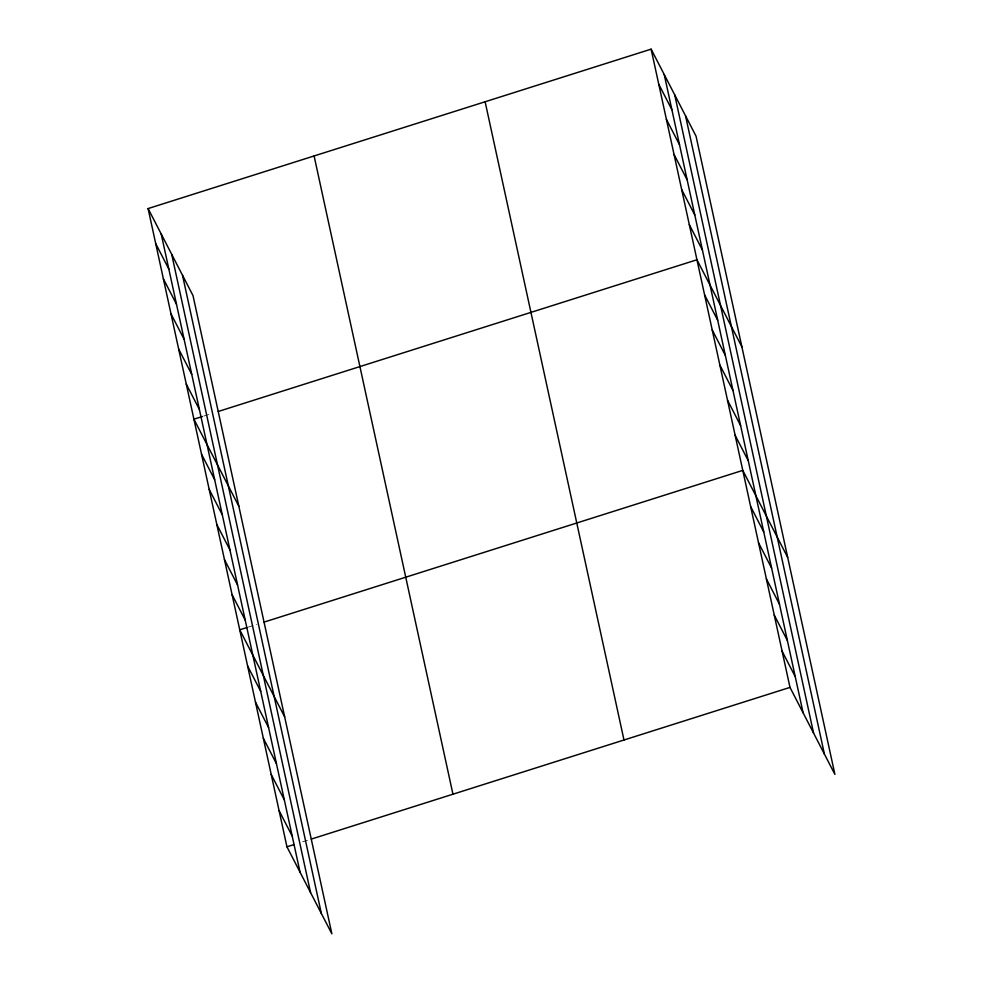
<?xml version="1.0" encoding="UTF-8"?>
<svg xmlns="http://www.w3.org/2000/svg" width="983" height="983" viewBox="0 0 983 983"><rect width="100%" height="100%" fill="white"/><g stroke="black" fill="none" stroke-linecap="round" stroke-linejoin="round"><path stroke-width="0.74" stroke-dasharray="4.92 3.69" d="M203.936 416.018L209.662 414.199M248.318 627.093L256.907 624.377M302.69 841.829L309.842 839.556"/><path stroke-width="1.47" d="M148.089 208.568L193.012 295.6L331.873 933.85L286.95 846.818L148.089 208.568L651.127 49.15L696.05 136.182L834.911 774.432L789.988 687.4L651.127 49.15M202.498 416.473L193.909 419.188L238.832 506.233M218.238 411.484L696.947 259.77L741.87 346.802M246.893 627.547L239.741 629.808L284.665 716.853M264.071 622.104L742.779 470.39L787.702 557.422M286.95 846.818L294.101 844.544M311.279 839.101L789.988 687.4M658.77 84.255L671.88 109.654M666.4 119.361L679.511 144.747M674.043 154.466L687.154 179.852M681.674 189.559L694.784 214.958M689.316 224.665L702.427 250.063M704.59 294.875L717.701 320.274M712.233 329.981L725.331 355.379M719.863 365.086L732.974 390.472M727.506 400.179L740.604 425.578M735.137 435.285L748.247 460.683M750.643 506.552L763.754 531.95M758.507 542.727L771.618 568.125M766.384 578.889L779.494 604.287M774.248 615.063L787.358 640.461M782.124 651.225L795.222 676.623M155.732 243.673L168.843 269.072M163.362 278.779L176.473 304.177M171.005 313.884L184.116 339.282M178.636 348.99L191.746 374.388M186.279 384.095L199.389 409.481M201.552 454.293L214.663 479.692M209.195 489.399L222.293 514.797M216.825 524.504L229.936 549.902M224.468 559.61L237.567 585.008M232.099 594.715L245.209 620.101M247.605 665.982L260.716 691.381M255.469 702.145L268.58 727.543M263.346 738.319L276.456 763.705M271.21 774.481L284.32 799.879M279.086 810.643L292.184 836.041M685.556 115.847L824.405 754.084M674.731 94.884L813.592 733.134M664.238 74.548L803.099 712.786M485.123 101.765L623.984 740.002M314.093 155.965L452.954 794.203M182.519 275.265L321.367 913.514M171.693 254.314L310.554 892.552M161.2 233.966L300.061 872.216"/></g></svg>
